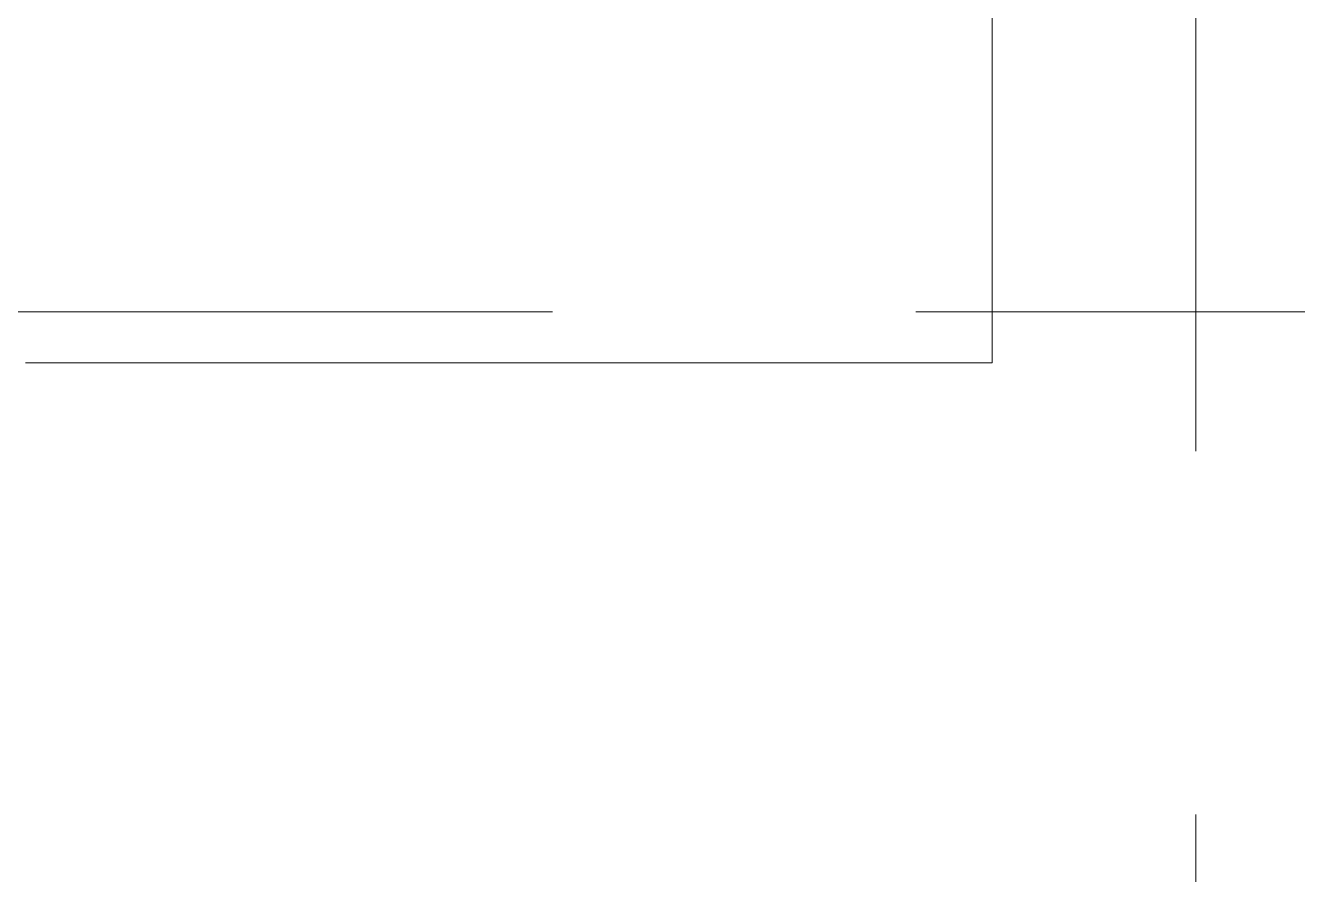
# Model space of a CAD drawing. Header units: millimetres. Extents: x -2100 to 124761, y -10432 to 93550.
# Drawn here: x 25700 to 26950, y 57647 to 58481 of the extents above; entities that cross this region are included whole.
import ezdxf

# ---------------------------------------------------------------- set-up
doc = ezdxf.new("R2010")
doc.units = ezdxf.units.MM
doc.linetypes.add('Centre', pattern=[31.75, 6.35, -4.7625, 15.875, -4.7625])
doc.layers.add('NET-THAY', color=2, linetype='Continuous', lineweight=9)
doc.layers.add('TRUC', color=225, linetype='Continuous', lineweight=5)

# ---------------------------------------------------------------- blocks, each defined once
blk = doc.blocks.new('A$C26D738F4')
at = {"layer": 'NET-THAY'}
blk.add_line((21036.8, 50), (20086.8, 50), dxfattribs=at)
blk.add_line((21036.8, 50), (20086.8, 50), dxfattribs=at)
blk.add_lwpolyline([(20086.8, 50), (20086.8, -2650)], dxfattribs=at)

msp = doc.modelspace()

# ---------------------------------------------------------------- linework, layer by layer
at = {"layer": 'TRUC', "linetype": 'Centre', "ltscale": 75}
for p, q in [((26849.9, -3849.3), (26849.9, 93540.4)), ((-2000.1, 58200), (44599.9, 58200))]:
    msp.add_line(p, q, dxfattribs=at)

# ---------------------------------------------------------------- block references
at = {"layer": 'NET-THAY', "rotation": 180}
msp.add_blockref('A$C26D738F4', (46736.8, 58200), dxfattribs=at)

doc.saveas('drawing.dxf')
